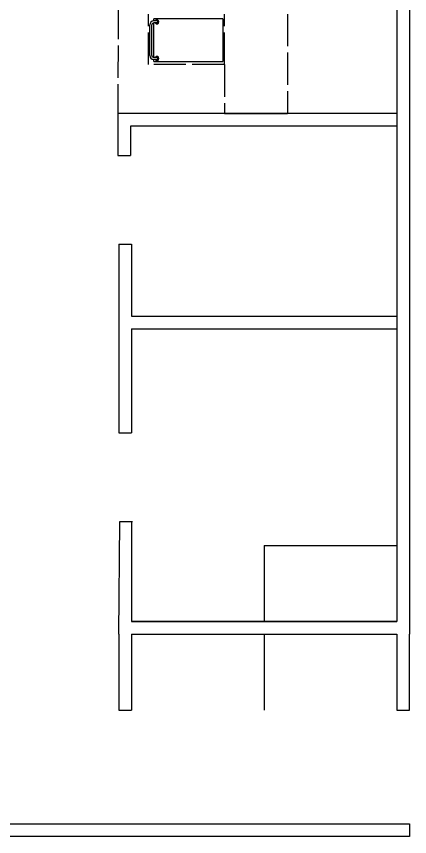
# Model space of a CAD drawing. Header units: millimetres. Extents: x -9564 to 78776, y -25260 to 24346.
# Drawn here: x 69855 to 72966, y -25260 to -18778 of the extents above; entities that cross this region are included whole.
import ezdxf

# ---------------------------------------------------------------- set-up
doc = ezdxf.new("R2010")
doc.units = ezdxf.units.MM
doc.header["$LTSCALE"] = 100
doc.linetypes.add('DASHEDX2', pattern=[3.048, 2.54, -0.508])
for name, color, linetype in [('Area circulacion', 50, 'DASHEDX2'), ('Area proceso', 90, 'DASHEDX2'), ('MUROS', 7, 'Continuous'), ('Transporte semielaborado', 30, 'Continuous')]:
    doc.layers.add(name, color=color, linetype=linetype)

msp = doc.modelspace()

# ---------------------------------------------------------------- linework, layer by layer
for p, q in [((72865.508, -4362.073), (72865.508, -23559.773)), ((72965.508, -4762.073), (72965.508, -23659.773)), ((70765.508, -23559.773), (72865.508, -23559.773)), ((70765.508, -23659.773), (72865.508, -23659.773)), ((72865.508, -23659.773), (72865.508, -24259.773))]:
    msp.add_line(p, q)
at = {"color": 3}
msp.add_line((71500.206, -19546.369), (72000.206, -19546.369), dxfattribs=at)
at = {"layer": 'Area circulacion', "color": 2}
msp.add_line((70665.508, -17179.148), (70657.91, -19546.369), dxfattribs=at)
at = {"layer": 'Area proceso', "color": 3}
for p, q in [((70900.206, -19159.148), (70900.206, -18759.148)), ((71500.206, -19159.148), (71500.206, -18759.148)), ((72000.206, -18759.148), (72000.206, -19546.369)), ((71500.206, -19159.148), (70900.206, -19159.148)), ((71500.206, -19159.148), (71500.206, -19546.369))]:
    msp.add_line(p, q, dxfattribs=at)
at = {"layer": 'MUROS'}
for p, q in [((72857.91, -19546.369), (70657.91, -19546.369)), ((70657.91, -19546.369), (70657.91, -19878.352)), ((72857.91, -19646.369), (70757.91, -19646.369)), ((70757.91, -19646.369), (70757.91, -19878.352)), ((70657.91, -19878.352), (70757.91, -19878.352)), ((70665.508, -20578.352), (70665.508, -22069.062)), ((70665.508, -20578.352), (70765.508, -20578.352)), ((70765.508, -20578.352), (70765.508, -21146.369)), ((70765.508, -21146.369), (72865.508, -21146.369)), ((70765.508, -21246.369), (70765.508, -22069.062)), ((70765.508, -21246.369), (72865.508, -21246.369)), ((72865.508, -21217.991), (72865.508, -23559.773)), ((70665.508, -22069.062), (70765.508, -22069.062)), ((70665.508, -23659.773), (70673.105, -22769.062)), ((70673.105, -22769.062), (70773.105, -22769.062)), ((70765.508, -22769.062), (70765.508, -23559.773)), ((71815.508, -22959.773), (71815.508, -23559.773)), ((71815.508, -22959.773), (72865.508, -22959.773)), ((72865.508, -23559.773), (70765.508, -23559.773)), ((70665.508, -23659.773), (70665.508, -24259.773)), ((70765.508, -23659.773), (70765.508, -24259.773)), ((71815.508, -23659.773), (71815.508, -24259.773)), ((72865.508, -23659.773), (72865.508, -24259.773)), ((72965.508, -24259.773), (72965.508, -23659.773)), ((70665.508, -24259.773), (70765.508, -24259.773)), ((72865.508, -24259.773), (72965.508, -24259.773)), ((69093.07, -25159.773), (72965.508, -25159.773)), ((72965.508, -25159.773), (72965.508, -25259.773)), ((72965.508, -25259.773), (55586.994, -25259.773))]:
    msp.add_line(p, q, dxfattribs=at)
at = {"layer": 'Transporte semielaborado'}
for p, q in [((71489.479, -18796.391), (70943.277, -18796.391)), ((70943.277, -18813.253), (70943.277, -18796.391)), ((71489.479, -18796.391), (71489.479, -19135.276)), ((70910.385, -19086.519), (70910.385, -18845.148)), ((70926.333, -19086.519), (70926.333, -18845.148)), ((70967.198, -18813.253), (70942.28, -18813.253)), ((70967.198, -18829.2), (70942.28, -18829.2)), ((70943.277, -19102.467), (70943.277, -18829.2)), ((70967.198, -19102.467), (70942.28, -19102.467)), ((70967.198, -19118.414), (70942.28, -19118.414)), ((70943.277, -19135.276), (70943.277, -19118.414)), ((70943.277, -19135.276), (70943.277, -19118.414)), ((70943.277, -19135.276), (70943.277, -19127.302)), ((70943.277, -19135.276), (70951.251, -19135.276)), ((70943.277, -19135.276), (70967.198, -19135.276)), ((70943.277, -19135.276), (71489.479, -19135.276))]:
    msp.add_line(p, q, dxfattribs=at)
for centre, radius, start, end in [((70942.28, -18845.148), 31.895, 90, 180), ((70942.28, -18845.148), 15.948, 90, 180), ((70967.198, -18821.226), 15.948, 210, 150), ((70967.198, -18821.226), 7.974, 0, 90), ((70967.198, -18821.226), 7.974, 269.9998907, 90), ((70942.28, -19086.519), 31.895, 180, 270), ((70942.28, -19086.519), 15.948, 180, 270), ((70967.198, -19110.441), 15.948, 210, 150), ((70967.198, -19110.441), 7.974, 270, 90)]:
    msp.add_arc(centre, radius, start, end, dxfattribs=at)

doc.saveas('drawing.dxf')
